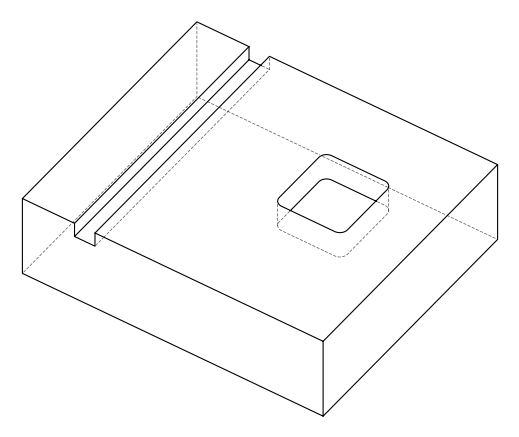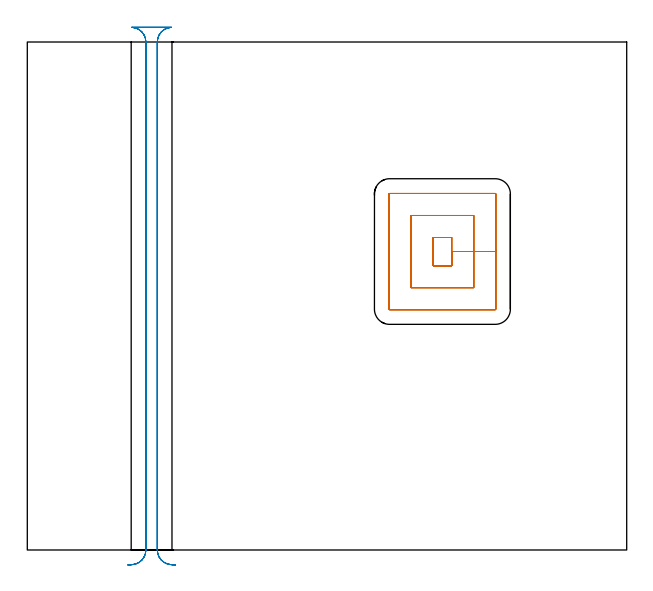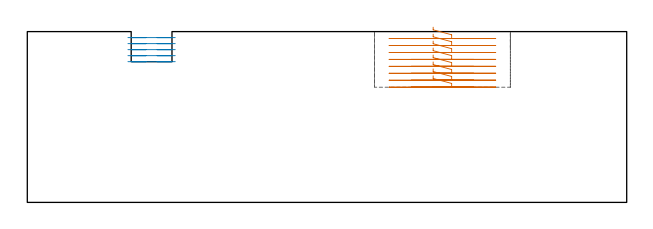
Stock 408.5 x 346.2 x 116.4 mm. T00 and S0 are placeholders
(PLAN: 2 operations, 0 tool changes, 18.2 min)
(1 MILL_RECTANGULAR_POCKET | POCKET_RECTANGULAR_STRAIGHT | UGT0201_094 | Follow Part, ap 5, ae 75% | 10.29 min | 344748 mm3)
(2 MILL_RECTANGULAR_SLOT | SLOT_RECTANGULAR | UGT0201_094 | Follow Part, ap 5, ae 75% | 7.93 min | 197298 mm3)
(TOOL UGT0201_094 | End mill 20 mm | D20 FL38 Z4)
(OP 1 MILL_RECTANGULAR_POCKET)
G17 G21 G94 G90
T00 M6
G54
G17 G0 G90 X276.6 Y200.477 S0 M3
G43 Z126.4 H0
Z119.4
G94 G1 Y193.8 Z117.611 F250.
X289.2 Z114.235
Y203.4 Z111.662
Y213. F500.
X276.6
Y193.8
X289.2
Y203.4
X304.2
Y228.
X261.6
Y178.8
X304.2
Y203.4
X319.2
Y242.7
G3 X318.9 Y243. R0.3
G1 X246.9
G3 X246.6 Y242.7 R0.3
G1 Y164.1
G3 X246.9 Y163.8 R0.3
G1 X318.9
G3 X319.2 Y164.1 R0.3
G1 Y203.4
Y204.4
G0 X276.6 Y200.477 Z114.662
G1 Y193.8 Z112.873 F250.
X289.2 Z109.497
Y203.4 Z106.925
Y213. F500.
X276.6
Y193.8
X289.2
Y203.4
X304.2
Y228.
X261.6
Y178.8
X304.2
Y203.4
X319.2
Y242.7
G3 X318.9 Y243. R0.3
G1 X246.9
G3 X246.6 Y242.7 R0.3
G1 Y164.1
G3 X246.9 Y163.8 R0.3
G1 X318.9
G3 X319.2 Y164.1 R0.3
G1 Y203.4
Y204.4
G0 X276.6 Y200.477 Z109.925
G1 Y193.8 Z108.136 F250.
X289.2 Z104.76
Y203.4 Z102.187
Y213. F500.
X276.6
Y193.8
X289.2
Y203.4
X304.2
Y228.
X261.6
Y178.8
X304.2
Y203.4
X319.2
Y242.7
G3 X318.9 Y243. R0.3
G1 X246.9
G3 X246.6 Y242.7 R0.3
G1 Y164.1
G3 X246.9 Y163.8 R0.3
G1 X318.9
G3 X319.2 Y164.1 R0.3
G1 Y203.4
Y204.4
G0 X276.6 Y200.477 Z105.187
G1 Y193.8 Z103.398 F250.
X289.2 Z100.022
Y203.4 Z97.45
Y213. F500.
X276.6
Y193.8
X289.2
Y203.4
X304.2
Y228.
X261.6
Y178.8
X304.2
Y203.4
X319.2
Y242.7
G3 X318.9 Y243. R0.3
G1 X246.9
G3 X246.6 Y242.7 R0.3
G1 Y164.1
G3 X246.9 Y163.8 R0.3
G1 X318.9
G3 X319.2 Y164.1 R0.3
G1 Y203.4
Y204.4
G0 X276.6 Y200.477 Z100.45
G1 Y193.8 Z98.661 F250.
X289.2 Z95.285
Y203.4 Z92.712
Y213. F500.
X276.6
Y193.8
X289.2
Y203.4
X304.2
Y228.
X261.6
Y178.8
X304.2
Y203.4
X319.2
Y242.7
G3 X318.9 Y243. R0.3
G1 X246.9
G3 X246.6 Y242.7 R0.3
G1 Y164.1
G3 X246.9 Y163.8 R0.3
G1 X318.9
G3 X319.2 Y164.1 R0.3
G1 Y203.4
Y204.4
G0 X276.6 Y200.477 Z95.712
G1 Y193.8 Z93.923 F250.
X289.2 Z90.547
Y203.4 Z87.975
Y213. F500.
X276.6
Y193.8
X289.2
Y203.4
X304.2
Y228.
X261.6
Y178.8
X304.2
Y203.4
X319.2
Y242.7
G3 X318.9 Y243. R0.3
G1 X246.9
G3 X246.6 Y242.7 R0.3
G1 Y164.1
G3 X246.9 Y163.8 R0.3
G1 X318.9
G3 X319.2 Y164.1 R0.3
G1 Y203.4
Y204.4
G0 X276.6 Y200.477 Z90.975
G1 Y193.8 Z89.186 F250.
X289.2 Z85.81
Y203.4 Z83.237
Y213. F500.
X276.6
Y193.8
X289.2
Y203.4
X304.2
Y228.
X261.6
Y178.8
X304.2
Y203.4
X319.2
Y242.7
G3 X318.9 Y243. R0.3
G1 X246.9
G3 X246.6 Y242.7 R0.3
G1 Y164.1
G3 X246.9 Y163.8 R0.3
G1 X318.9
G3 X319.2 Y164.1 R0.3
G1 Y203.4
Y204.4
G0 X276.6 Y200.477 Z86.237
G1 Y193.8 Z84.448 F250.
X289.2 Z81.072
Y203.4 Z78.5
Y213. F500.
X276.6
Y193.8
X289.2
Y203.4
X304.2
Y228.
X261.6
Y178.8
X304.2
Y203.4
X319.2
Y242.7
G3 X318.9 Y243. R0.3
G1 X246.9
G3 X246.6 Y242.7 R0.3
G1 Y164.1
G3 X246.9 Y163.8 R0.3
G1 X318.9
G3 X319.2 Y164.1 R0.3
G1 Y203.4
Y204.4
G0 Z126.4
M5
M2
(OP 2 MILL_RECTANGULAR_SLOT)
G17 G21 G94 G90
T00 M6
G54
G17 G0 G90 X100.817 Y-10.202 S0 M3
G43 Z126.4 H0
Z112.3
G94 G1 X97.826 Y-9.97 F250.
G2 X88.6 Y0. R10. F500.
G1 Y346.2
G2 X98.153 Y356.19 R10.
G1 Y356.2
X71.247
Y356.19
G2 X80.8 Y346.2 R10.
G1 Y0.
G2 X71.574 Y-9.97 R10.
G1 X68.583 Y-10.202 F250.
G0 X100.817 Z108.2
G1 X97.826 Y-9.97
G2 X88.6 Y0. R10. F500.
G1 Y346.2
G2 X98.153 Y356.19 R10.
G1 Y356.2
X71.247
Y356.19
G2 X80.8 Y346.2 R10.
G1 Y0.
G2 X71.574 Y-9.97 R10.
G1 X68.583 Y-10.202 F250.
G0 X100.817 Z104.1
G1 X97.826 Y-9.97
G2 X88.6 Y0. R10. F500.
G1 Y346.2
G2 X98.153 Y356.19 R10.
G1 Y356.2
X71.247
Y356.19
G2 X80.8 Y346.2 R10.
G1 Y0.
G2 X71.574 Y-9.97 R10.
G1 X68.583 Y-10.202 F250.
G0 X100.817 Z100.
G1 X97.826 Y-9.97
G2 X88.6 Y0. R10. F500.
G1 Y346.2
G2 X98.153 Y356.19 R10.
G1 Y356.2
X71.247
Y356.19
G2 X80.8 Y346.2 R10.
G1 Y0.
G2 X71.574 Y-9.97 R10.
G1 X68.583 Y-10.202 F250.
G0 X100.817 Z95.9
G1 X97.826 Y-9.97
G2 X88.6 Y0. R10. F500.
G1 Y346.2
G2 X98.153 Y356.19 R10.
G1 Y356.2
X71.247
Y356.19
G2 X80.8 Y346.2 R10.
G1 Y0.
G2 X71.574 Y-9.97 R10.
G1 X68.583 Y-10.202 F250.
G0 Z126.4
M5
M2
